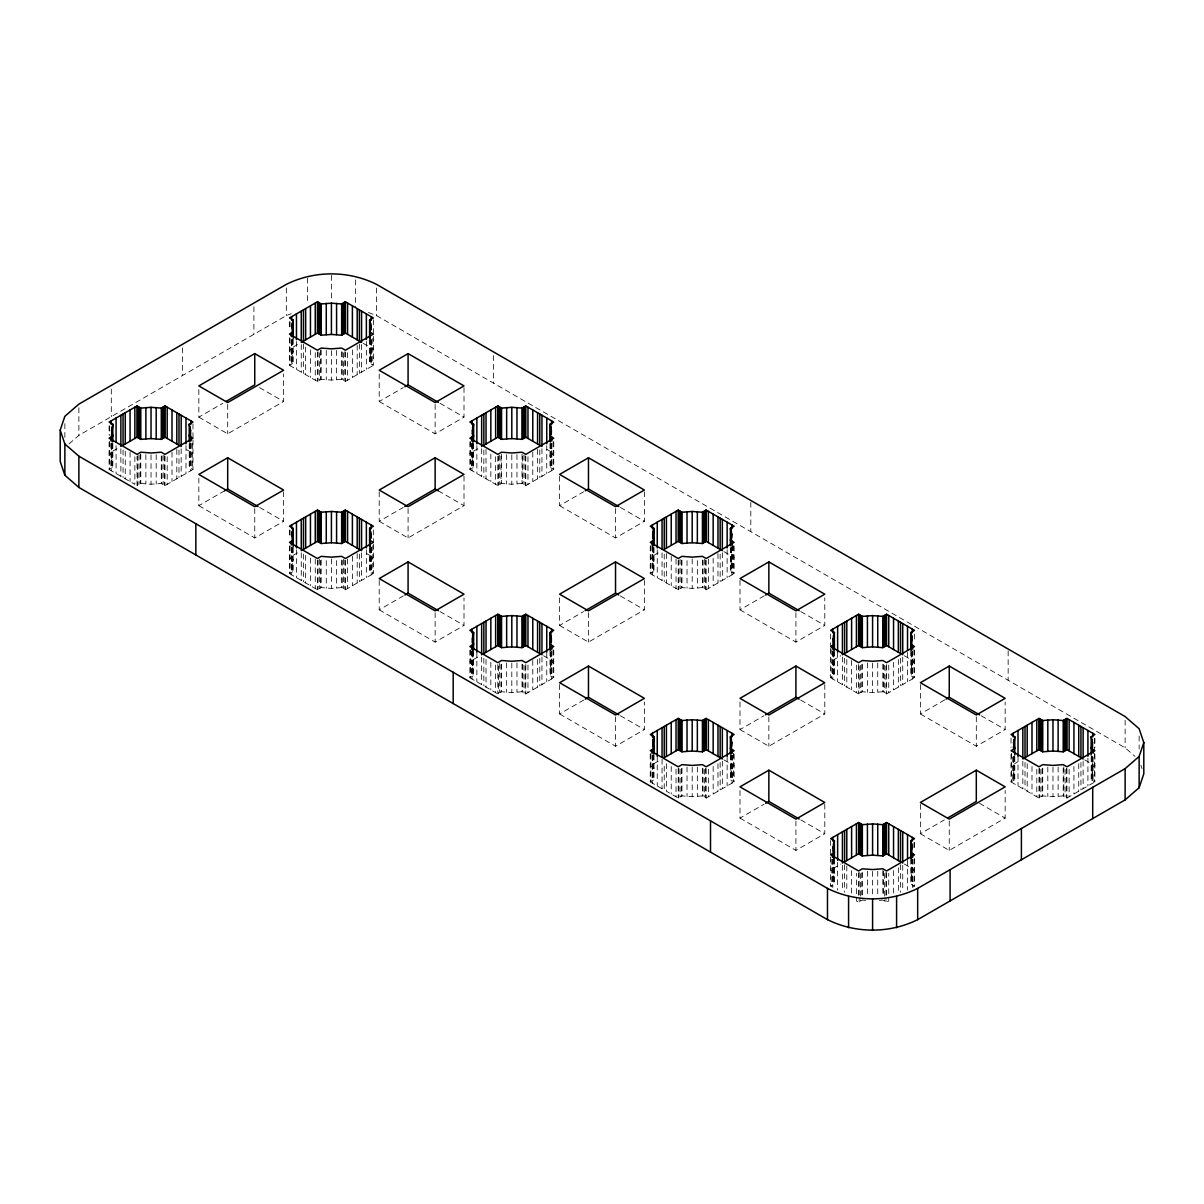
<?xml version="1.0" encoding="UTF-8"?>
<svg xmlns="http://www.w3.org/2000/svg" width="1204" height="1204" viewBox="0 0 1204 1204"><rect width="100%" height="100%" fill="white"/><g stroke="black" fill="none" stroke-linecap="round" stroke-linejoin="round"><path stroke-width="0.75" stroke-dasharray="5 3.75" d="M109.097 441.898L109.097 469.485L112.83 467.318L111.49 461.403L112.83 455.503L109.097 453.336L119.286 447.452M192.971 440.062L192.971 469.485L189.224 467.318L190.563 461.403L189.224 455.503L192.971 453.336L185.988 449.303M289.472 337.752L289.472 365.339L293.219 363.172L291.88 357.257L293.219 351.357L289.472 349.19L299.676 343.306M289.472 546.044L289.472 573.631L293.219 571.464L291.88 565.549L293.219 559.649L289.472 557.482L299.676 551.598M373.36 336.322L373.36 365.339L369.613 363.172L370.952 357.257L370.952 340.717M373.36 544.208L373.36 573.631L369.613 571.464L370.952 565.549L370.952 547.173M469.861 441.898L469.861 469.485L473.608 467.318L472.269 461.403L473.608 455.503L469.861 453.336L480.065 447.452M469.861 650.19L469.861 677.777L473.608 675.61L472.269 669.695L473.608 663.795L469.861 661.628L480.065 655.744M553.75 441.898L553.75 469.485L550.002 467.318L551.342 461.403L551.342 444.863M553.75 650.19L553.75 677.777L550.002 675.61L551.342 669.695L551.342 651.319M650.25 546.044L650.25 573.631L653.998 571.464L652.658 565.549L653.998 559.649L650.25 557.482L660.454 551.598M650.25 754.336L650.25 781.923L653.998 779.756L652.658 773.841L653.998 767.941L650.25 765.774L660.454 759.89M734.139 546.044L734.139 573.631L730.392 571.464L731.731 565.549L731.731 547.173M734.139 754.336L734.139 781.923L730.392 779.756L731.731 773.841L731.731 755.465M830.64 648.354L830.64 677.777L834.387 675.61L833.048 669.695L834.387 663.795L830.64 661.628L840.828 655.744M830.64 857.052L830.64 886.069L834.387 883.902L833.048 877.987L834.387 872.072L830.64 869.92L840.828 864.036M914.528 650.19L914.528 677.777L910.781 675.61L912.12 669.695L912.12 651.319M914.528 858.482L914.528 886.069L910.781 883.902L912.12 877.987L912.12 859.611M1011.029 754.336L1011.029 781.923L1014.776 779.756L1013.437 773.841L1014.776 767.941L1011.029 765.774L1018.012 761.741M1094.903 754.336L1094.903 781.923L1091.17 779.756L1092.51 773.841L1092.51 757.301M69.064 443.9L78.877 435.366L286.326 315.598L291.187 313.732M198.841 389.569L198.841 417.141L222.8 403.31M192.971 469.485L165.008 485.618L161.276 483.466L151.027 484.234L140.793 483.466L137.045 485.618L137.045 456.211M289.472 365.339L317.435 381.472L321.182 379.32L331.416 380.088L341.65 379.32L345.397 381.472L373.36 365.339M198.841 417.141L227.691 433.816L283.617 401.519L283.617 373.947M198.841 478.093L198.841 505.665L224.486 490.856M379.215 373.947L379.215 401.519L403.28 387.643M198.841 505.665L254.751 537.947L283.617 521.287L283.617 491.879M379.215 401.519L435.141 433.816L464.007 417.141L464.007 387.733M379.215 491.879L379.215 521.287L403.189 507.456M289.472 573.631L317.435 589.764L321.182 587.612L331.416 588.38L341.65 587.612L345.397 589.764L373.36 573.631M469.861 469.485L497.824 485.618L501.571 483.466L511.805 484.234L522.039 483.466L525.787 485.618L553.75 469.485M379.215 521.287L408.081 537.947L464.007 505.665L464.007 476.257M379.215 580.403L379.215 609.811L403.28 595.935M559.604 476.257L559.604 505.665L583.654 491.789M379.215 609.811L435.141 642.093L464.007 625.433L464.007 597.861M559.604 505.665L615.53 537.947L644.396 521.287L644.396 491.879M559.604 597.861L559.604 625.433L583.579 611.602M469.861 677.777L497.824 693.91L501.571 691.758L511.805 692.526L522.039 691.758L525.787 693.91L553.75 677.777M650.25 573.631L678.213 589.764L681.961 587.612L692.195 588.38L702.429 587.612L706.176 589.764L734.139 573.631M559.604 625.433L588.47 642.093L644.396 609.811L644.396 580.403M559.604 684.549L559.604 713.957L583.654 700.081M739.993 580.403L739.993 609.811L765.654 595.002M559.604 713.957L615.53 746.239L644.396 729.579L644.396 702.007M739.993 609.811L795.919 642.093L824.785 625.433L824.785 597.861M739.993 702.007L739.993 729.579L763.968 715.748M666.414 763.667L666.414 791.254L678.213 798.056L681.961 795.904L692.195 796.672L702.429 795.904L706.176 798.056L734.139 781.923M830.64 677.777L858.602 693.91L862.35 691.758L872.584 692.526L882.818 691.758L886.565 693.91L914.528 677.777M739.993 729.579L768.859 746.239L824.785 713.957L824.785 684.549M739.993 790.531L739.993 818.103L764.043 804.227M920.383 684.549L920.383 713.957L946.043 699.148M739.993 818.103L795.919 850.385L824.785 833.725L824.785 804.317M920.383 713.957L976.309 746.239L1005.159 729.579L1005.159 702.007M920.383 804.317L920.383 833.725L944.342 819.894M1011.029 781.923L1038.992 798.056L1042.724 795.904L1052.973 796.672L1063.207 795.904L1066.955 798.056L1094.903 781.923M920.383 833.725L949.249 850.385L1005.159 818.103L1005.159 790.531M914.528 886.069L912.331 887.318L912.331 859.46M879.432 900.426L882.818 900.05L886.565 902.202L888.748 900.938L888.748 873.367M865.736 900.426L862.35 900.05L858.602 902.202L856.42 900.938L856.42 873.367M368.409 312.498L376.521 315.598L1125.123 747.804L1134.936 756.338M363.172 343.306L373.36 349.19L369.613 351.357L370.952 357.257M546.751 449.303L553.75 453.336L550.002 455.503L551.342 461.403M723.935 551.598L734.139 557.482L730.392 559.649L731.731 565.549M904.324 655.744L914.528 661.628L910.781 663.795L912.12 669.695M1084.714 759.89L1094.903 765.774L1091.17 767.941L1092.51 773.841M440.032 403.31L464.007 417.141M620.421 507.456L644.396 521.287M800.81 611.602L824.785 625.433M981.2 715.748L1005.159 729.579M259.567 387.643L283.617 401.519M438.346 490.856L464.007 505.665M620.346 595.935L644.396 609.811M800.72 700.081L824.785 713.957M979.514 803.294L1005.159 818.103M366.362 553.449L373.36 557.482L369.613 559.649L370.952 565.549M543.546 655.744L553.75 661.628L550.002 663.795L551.342 669.695M723.935 759.89L734.139 765.774L730.392 767.941L731.731 773.841M904.324 864.036L914.528 869.92L910.781 872.072L912.12 877.987M259.658 507.456L283.617 521.287M440.032 611.602L464.007 625.433M620.421 715.748L644.396 729.579M800.81 819.894L824.785 833.725M109.097 469.485L134.863 484.354L134.863 456.783M650.25 781.923L664.232 789.99L664.232 762.418M830.64 886.069L832.822 887.318L832.822 859.46M1140.88 765.187L1142.054 768.649M1139.134 736.096L1139.134 748.963M1125.123 720.233L1125.123 747.804M1094.903 738.202L1094.903 747.383M1094.331 738.534L1094.331 751.401M1094.331 753.237L1094.331 781.577M1093.036 756.94L1093.036 780.839M1092.72 757.165L1092.72 783.172M1092.178 756.157L1092.178 776.821M1091.757 756.187L1091.757 780.087M1091.17 756.91L1091.17 779.756M1087.919 758.068L1087.919 785.956M1083.118 761.154L1083.118 788.725M1080.936 762.418L1080.936 789.99M1078.739 763.667L1078.739 791.254M1073.938 766.451L1073.938 794.023M1069.137 769.221L1069.137 796.792M1066.955 768.649L1066.955 798.056M1066.368 768.302L1066.368 797.725M1065.073 769.401L1065.073 796.973M1063.794 766.828L1063.794 796.235M1063.207 768.318L1063.207 795.904M1058.12 767.068L1058.12 796.476M1052.973 767.264L1052.973 796.672M1047.811 767.068L1047.811 796.476M1042.724 768.318L1042.724 795.904M1042.152 768.664L1042.152 796.235M1040.858 769.401L1040.858 796.973M1039.579 768.302L1039.579 797.725M1038.992 768.649L1038.992 798.056M1036.81 769.221L1036.81 796.792M1031.994 766.451L1031.994 794.023M1027.193 763.667L1027.193 791.254M1025.01 762.418L1025.01 789.99M1022.828 761.154L1022.828 788.725M1018.012 756.217L1018.012 785.956M1014.776 756.91L1014.776 779.756M1014.189 756.187L1014.189 780.087M1013.768 756.157L1013.768 776.821M1013.437 757.301L1013.437 773.841M1013.211 757.165L1013.211 783.172M1012.895 756.94L1012.895 780.839M1011.616 753.237L1011.616 781.577M1011.029 738.202L1011.029 747.383M1008.154 650.867L1008.154 680.275M976.309 716.832L976.309 746.239M949.249 820.977L949.249 850.385M914.528 634.057L914.528 639.565M914.528 842.349L914.528 847.857M913.941 649.859L913.941 677.431M913.941 842.68L913.941 848.203M913.941 859.22L913.941 885.723M912.647 650.958L912.647 676.693M912.647 859.25L912.647 884.985M912.331 651.168L912.331 679.026M911.789 652.011L911.789 672.675M911.789 858.467L911.789 880.967M911.368 652.041L911.368 675.941M911.368 858.497L911.368 884.233M910.781 650.912L910.781 675.61M910.781 859.204L910.781 883.902M907.53 652.387L907.53 681.81M907.53 860.363L907.53 890.102M902.729 657.008L902.729 684.579M902.729 865.3L902.729 891.035M900.547 658.272L900.547 685.844M900.547 864.713L900.547 892.299M898.35 659.521L898.35 687.108M898.35 867.813L898.35 893.549M893.549 662.305L893.549 689.877M893.549 870.597L893.549 894.497M888.748 665.075L888.748 692.646M886.565 664.503L886.565 693.91M886.565 872.795L886.565 898.53M885.978 665.993L885.978 693.579M885.978 872.448L885.978 901.871M884.684 665.255L884.684 692.827M884.684 873.547L884.684 901.119M883.405 664.518L883.405 692.089M883.405 870.974L883.405 894.873M882.818 664.172L882.818 691.758M882.818 870.627L882.818 896.363M877.731 662.922L877.731 692.33M877.731 871.214L877.731 895.114M872.584 663.118L872.584 692.526M872.584 871.41L872.584 897.146M867.422 662.922L867.422 692.33M867.422 871.214L867.422 895.114M862.35 664.172L862.35 691.758M862.35 872.464L862.35 896.363M861.763 664.518L861.763 692.089M861.763 872.81L861.763 894.873M860.469 665.255L860.469 692.827M860.469 873.547L860.469 901.119M859.189 665.993L859.189 693.579M859.189 872.448L859.189 901.871M858.602 664.503L858.602 693.91M858.602 872.795L858.602 898.53M856.42 665.075L856.42 692.646M851.604 660.469L851.604 689.877M851.604 870.597L851.604 894.497M846.803 659.521L846.803 687.108M846.803 865.977L846.803 891.712M844.621 658.272L844.621 685.844M844.621 864.713L844.621 892.299M842.439 657.008L842.439 684.579M842.439 865.3L842.439 891.035M837.638 652.387L837.638 681.81M837.638 862.199L837.638 890.102M834.387 650.912L834.387 675.61M834.387 859.204L834.387 883.902M833.8 652.041L833.8 675.941M833.8 858.497L833.8 884.233M833.379 652.011L833.379 672.675M833.379 858.467L833.379 880.967M833.048 651.319L833.048 669.695M833.048 859.611L833.048 877.987M832.822 651.168L832.822 679.026M832.506 650.958L832.506 676.693M832.506 859.25L832.506 884.985M831.227 649.859L831.227 677.431M831.227 859.22L831.227 885.723M830.64 634.057L830.64 646.924M830.64 840.512L830.64 855.216M795.919 612.686L795.919 642.093M795.919 820.977L795.919 850.385M768.859 716.832L768.859 746.239M750.814 502.294L750.814 531.701M733.552 545.713L733.552 573.285M733.552 753.237L733.552 781.577M732.258 545.698L732.258 572.547M732.258 755.104L732.258 780.839M731.957 545.472L731.957 574.88M731.957 755.314L731.957 783.172M731.4 547.865L731.4 568.529M731.4 754.757L731.4 776.821M730.978 547.91L730.978 571.795M730.978 754.727L730.978 780.087M730.392 547.564L730.392 571.464M730.392 755.058L730.392 779.756M727.141 549.776L727.141 577.664M727.141 756.217L727.141 785.956M722.34 552.862L722.34 580.433M722.34 761.154L722.34 788.725M720.158 554.126L720.158 581.698M720.158 762.418L720.158 789.99M717.975 553.539L717.975 582.962M717.975 763.667L717.975 791.254M713.159 558.159L713.159 585.731M713.159 766.451L713.159 794.023M708.358 559.092L708.358 588.5M708.358 769.221L708.358 796.792M706.176 560.357L706.176 589.764M706.176 768.649L706.176 798.056M705.589 560.01L705.589 589.433M705.589 768.302L705.589 797.725M704.31 559.273L704.31 588.681M704.31 769.401L704.31 796.973M703.016 560.372L703.016 587.943M703.016 768.664L703.016 796.235M702.429 560.026L702.429 587.612M702.429 768.318L702.429 795.904M697.342 560.612L697.342 588.184M697.342 767.068L697.342 796.476M692.195 558.972L692.195 588.38M692.195 767.264L692.195 796.672M687.032 560.612L687.032 588.184M687.032 767.068L687.032 796.476M681.961 560.026L681.961 587.612M681.961 768.318L681.961 795.904M681.374 560.372L681.374 587.943M681.374 768.664L681.374 796.235M680.079 559.273L680.079 588.681M680.079 769.401L680.079 796.973M678.8 560.01L678.8 589.433M678.8 768.302L678.8 797.725M678.213 560.357L678.213 589.764M678.213 768.649L678.213 798.056M676.031 559.092L676.031 588.5M676.031 769.221L676.031 796.792M671.23 556.323L671.23 585.731M671.23 766.451L671.23 794.023M666.414 553.539L666.414 582.962M664.232 554.126L664.232 581.698M662.049 552.862L662.049 580.433M662.049 759.318L662.049 788.725M657.249 549.776L657.249 577.664M657.249 756.217L657.249 785.956M653.998 547.564L653.998 571.464M653.998 755.058L653.998 779.756M653.411 547.91L653.411 571.795M653.411 754.727L653.411 780.087M652.989 546.029L652.989 568.529M652.989 754.757L652.989 776.821M652.658 547.173L652.658 565.549M652.658 755.465L652.658 773.841M652.433 545.472L652.433 574.88M652.433 755.314L652.433 783.172M652.132 545.698L652.132 572.547M652.132 755.104L652.132 780.839M650.837 545.713L650.837 573.285M650.837 753.237L650.837 781.577M615.53 508.539L615.53 537.947M615.53 716.832L615.53 746.239M588.47 612.686L588.47 642.093M553.163 441.567L553.163 469.139M553.163 649.859L553.163 677.431M551.868 443.388L551.868 468.401M551.868 650.958L551.868 676.693M551.567 443.162L551.567 470.734M551.567 651.168L551.567 679.026M551.011 443.719L551.011 464.383M551.011 652.011L551.011 672.675M550.589 443.764L550.589 467.649M550.589 652.041L550.589 675.941M550.002 443.418L550.002 467.318M550.002 650.912L550.002 675.61M546.751 445.63L546.751 473.518M546.751 652.387L546.751 681.81M541.951 448.716L541.951 476.287M541.951 657.008L541.951 684.579M539.768 449.98L539.768 477.552M539.768 658.272L539.768 685.844M537.586 449.393L537.586 478.816M537.586 659.521L537.586 687.108M532.77 452.177L532.77 481.585M532.77 660.469L532.77 689.877M527.969 456.783L527.969 484.354M527.969 665.075L527.969 692.646M525.787 456.211L525.787 485.618M525.787 664.503L525.787 693.91M525.2 455.864L525.2 485.287M525.2 665.993L525.2 693.579M523.921 455.127L523.921 484.535M523.921 665.255L523.921 692.827M522.626 456.226L522.626 483.797M522.626 664.518L522.626 692.089M522.039 454.043L522.039 483.466M522.039 664.172L522.039 691.758M516.967 454.63L516.967 484.038M516.967 662.922L516.967 692.33M511.805 454.826L511.805 484.234M511.805 663.118L511.805 692.526M506.658 454.63L506.658 484.038M506.658 662.922L506.658 692.33M501.571 454.043L501.571 483.466M501.571 664.172L501.571 691.758M500.984 456.226L500.984 483.797M500.984 664.518L500.984 692.089M499.69 455.127L499.69 484.535M499.69 663.419L499.69 692.827M498.411 455.864L498.411 485.287M498.411 665.993L498.411 693.579M497.824 456.211L497.824 485.618M497.824 664.503L497.824 693.91M495.642 456.783L495.642 484.354M495.642 665.075L495.642 692.646M493.489 355.556L493.489 383.128M490.841 454.013L490.841 481.585M490.841 662.305L490.841 689.877M486.025 449.393L486.025 478.816M486.025 659.521L486.025 687.108M483.842 449.98L483.842 477.552M483.842 658.272L483.842 685.844M481.66 448.716L481.66 476.287M481.66 657.008L481.66 684.579M476.859 445.63L476.859 473.518M476.859 652.387L476.859 681.81M473.608 443.418L473.608 467.318M473.608 650.912L473.608 675.61M473.022 443.764L473.022 467.649M473.022 652.041L473.022 675.941M472.6 443.719L472.6 464.383M472.6 652.011L472.6 672.675M472.269 444.863L472.269 461.403M472.269 651.319L472.269 669.695M472.043 443.162L472.043 470.734M472.043 651.168L472.043 679.026M471.742 443.388L471.742 468.401M471.742 650.958L471.742 676.693M470.448 441.567L470.448 469.139M470.448 649.859L470.448 677.431M435.141 404.393L435.141 433.816M435.141 612.686L435.141 642.093M408.081 508.539L408.081 537.947M376.521 288.027L376.521 315.598M373.36 319.782L373.36 334.486M373.36 529.91L373.36 542.778M372.773 338.505L372.773 364.993M372.773 545.713L372.773 573.285M371.494 339.242L371.494 364.255M371.494 547.534L371.494 572.547M371.178 340.582L371.178 366.588M371.178 547.022L371.178 574.88M370.621 339.573L370.621 360.237M370.621 547.865L370.621 568.529M370.2 339.618L370.2 363.503M370.2 547.91L370.2 571.795M369.613 339.272L369.613 363.172M369.613 547.564L369.613 571.464M366.362 341.484L366.362 369.372M366.362 549.776L366.362 577.664M361.561 344.57L361.561 372.141M361.561 552.862L361.561 580.433M359.379 343.998L359.379 373.406M359.379 554.126L359.379 581.698M357.197 345.247L357.197 374.67M357.197 553.539L357.197 582.962M355.421 279.945L355.421 307.517M352.396 349.867L352.396 377.439M352.396 556.323L352.396 585.731M347.58 352.637L347.58 380.208M347.58 559.092L347.58 588.5M345.397 352.065L345.397 381.472M345.397 560.357L345.397 589.764M344.811 351.718L344.811 381.141M344.811 560.01L344.811 589.433M343.531 352.817L343.531 380.389M343.531 559.273L343.531 588.681M342.237 352.08L342.237 379.651M342.237 560.372L342.237 587.943M341.65 351.734L341.65 379.32M341.65 560.026L341.65 587.612M336.578 350.484L336.578 379.892M336.578 560.612L336.578 588.184M331.416 275.4L331.416 301.15M331.416 350.68L331.416 380.088M331.416 558.972L331.416 588.38M326.269 350.484L326.269 379.892M326.269 560.612L326.269 588.184M321.182 349.897L321.182 379.32M321.182 560.026L321.182 587.612M320.595 350.244L320.595 379.651M320.595 560.372L320.595 587.943M319.316 352.817L319.316 380.389M319.316 559.273L319.316 588.681M318.022 351.718L318.022 381.141M318.022 560.01L318.022 589.433M317.435 352.065L317.435 381.472M317.435 560.357L317.435 589.764M315.252 352.637L315.252 380.208M315.252 559.092L315.252 588.5M310.451 349.867L310.451 377.439M310.451 558.159L310.451 585.731M307.411 278.109L307.411 303.844M305.65 347.083L305.65 374.67M305.65 555.375L305.65 582.962M303.453 343.998L303.453 373.406M303.453 554.126L303.453 581.698M301.271 344.57L301.271 372.141M301.271 552.862L301.271 580.433M296.47 341.484L296.47 369.372M296.47 549.776L296.47 577.664M293.219 339.272L293.219 363.172M293.219 547.564L293.219 571.464M292.632 339.618L292.632 363.503M292.632 547.91L292.632 571.795M292.211 339.573L292.211 360.237M292.211 547.865L292.211 568.529M291.88 340.717L291.88 357.257M291.88 547.173L291.88 565.549M291.669 340.582L291.669 366.588M291.669 547.022L291.669 574.88M291.353 339.242L291.353 364.255M291.353 547.534L291.353 572.547M290.059 321.95L290.059 327.473M290.059 338.505L290.059 364.993M290.059 530.242L290.059 535.765M290.059 545.713L290.059 573.285M289.472 321.618L289.472 327.127M289.472 529.91L289.472 535.419M286.326 288.027L286.326 315.598M254.751 508.539L254.751 537.947M253.909 306.734L253.909 334.321M227.691 404.393L227.691 433.816M192.971 423.928L192.971 438.632M192.384 443.403L192.384 469.139M191.105 443.388L191.105 468.401M190.789 443.162L190.789 470.734M190.232 443.719L190.232 464.383M189.811 443.764L189.811 467.649M189.224 443.418L189.224 467.318M185.988 445.63L185.988 473.518M182.602 347.911L182.602 375.482M181.172 448.716L181.172 476.287M178.99 449.98L178.99 477.552M176.807 449.393L176.807 478.816M172.006 452.177L172.006 481.585M167.19 456.783L167.19 484.354M165.008 456.211L165.008 485.618M164.421 455.864L164.421 485.287M163.142 455.127L163.142 484.535M161.848 456.226L161.848 483.797M161.276 455.88L161.276 483.466M156.189 454.63L156.189 484.038M151.027 454.826L151.027 484.234M145.88 454.63L145.88 484.038M140.793 454.043L140.793 483.466M140.206 454.39L140.206 483.797M138.927 455.127L138.927 484.535M137.632 455.864L137.632 485.287M130.062 452.177L130.062 481.585M125.261 451.229L125.261 478.816M123.064 449.98L123.064 477.552M120.882 448.716L120.882 476.287M116.081 445.63L116.081 473.518M112.83 443.418L112.83 467.318M112.243 443.764L112.243 467.649M111.821 443.719L111.821 464.383M111.295 389.088L111.295 416.659M111.49 444.863L111.49 461.403M111.28 443.162L111.28 470.734M110.964 443.388L110.964 468.401M109.669 426.096L109.669 435.291M109.669 441.567L109.669 469.139M109.097 425.764L109.097 434.945M78.877 407.795L78.877 435.366M64.865 423.657L64.865 438.361"/><path stroke-width="1.5" d="M111.49 435.667L112.83 424.244L109.097 422.077L137.045 405.944L140.793 408.096L151.027 407.328L161.276 408.096L165.008 405.944L192.971 422.077L189.224 424.244L189.224 441.582M189.224 424.244L190.563 430.159L189.224 436.059L192.971 438.226L165.008 454.375L161.276 452.207L151.027 452.99L140.793 452.207L137.045 454.375L109.097 438.226L112.83 436.059L111.49 430.159M293.219 320.098L291.88 326.013L293.219 331.928L289.472 334.08L317.435 350.229L321.182 348.061L331.416 348.844L341.65 348.061L345.397 350.229L373.36 334.08L369.613 331.928L370.952 326.013L369.613 320.098L373.36 317.931L345.397 301.798L341.65 303.95L331.416 303.182L321.182 303.95L317.435 301.798L289.472 317.931L293.219 320.098L293.219 338.49M293.219 528.39L291.88 534.305L293.219 540.205L289.472 542.372L317.435 558.521L321.182 556.353L331.416 557.136L341.65 556.353L345.397 558.521L373.36 542.372L369.613 540.205L370.952 534.305L369.613 528.39L373.36 526.223L345.397 510.09L341.65 512.242L331.416 511.474L321.182 512.242L317.435 510.09L289.472 526.223L293.219 528.39L293.219 546.766M472.269 433.831L473.608 424.244L469.861 422.077L497.824 405.944L501.571 408.096L511.805 407.328L522.039 408.096L525.787 405.944L553.75 422.077L550.002 424.244L550.002 441.582M472.269 642.123L473.608 632.536L469.861 630.369L497.824 614.236L501.571 616.388L511.805 615.62L522.039 616.388L525.787 614.236L553.75 630.369L550.002 632.536L550.002 649.874M550.002 424.244L551.342 430.159L550.002 436.059L553.75 438.226L525.787 454.375L522.039 452.207L511.805 452.99L501.571 452.207L497.824 454.375L469.861 438.226L473.608 436.059L472.269 430.159M550.002 632.536L551.342 638.451L550.002 644.351L553.75 646.518L525.787 662.667L522.039 660.499L511.805 661.267L501.571 660.499L497.824 662.667L469.861 646.518L473.608 644.351L472.269 638.451M652.658 537.977L653.998 528.39L650.25 526.223L678.213 510.09L681.961 512.242L692.195 511.474L702.429 512.242L706.176 510.09L734.139 526.223L730.392 528.39L730.392 545.728M652.658 746.269L653.998 736.682L650.25 734.515L678.213 718.382L681.961 720.534L692.195 719.766L702.429 720.534L706.176 718.382L734.139 734.515L730.392 736.682L730.392 754.02M730.392 528.39L731.731 534.305L730.392 540.205L734.139 542.372L706.176 558.521L702.429 556.353L692.195 557.136L681.961 556.353L678.213 558.521L650.25 542.372L653.998 540.205L652.658 534.305M730.392 736.682L731.731 742.597L730.392 748.497L734.139 750.664L706.176 766.813L702.429 764.645L692.195 765.413L681.961 764.645L678.213 766.813L650.25 750.664L653.998 748.497L652.658 742.597M833.048 643.959L834.387 632.536L830.64 630.369L858.602 614.236L862.35 616.388L872.584 615.62L882.818 616.388L886.565 614.236L914.528 630.369L910.781 632.536L910.781 649.874M833.048 852.251L834.387 840.828L830.64 838.661L858.602 822.528L862.35 824.68L872.584 823.912L882.818 824.68L886.565 822.528L914.528 838.661L910.781 840.828L910.781 858.166M1013.437 748.105L1014.776 736.682L1011.029 734.515L1038.992 718.382L1042.724 720.534L1052.973 719.766L1063.207 720.534L1066.955 718.382L1094.903 734.515L1091.17 736.682L1091.17 755.058M1091.17 736.682L1092.51 742.597L1091.17 748.497L1094.903 750.664L1066.955 766.813L1063.207 764.645L1052.973 765.413L1042.724 764.645L1038.992 766.813L1011.029 750.664L1014.776 748.497L1013.437 742.597M60.2 430.159L64.865 416.298L78.877 404.123L286.326 284.355C314.364 270.403 348.468 270.403 376.521 284.355L1125.123 716.561L1139.134 728.736L1143.8 742.597L1143.8 773.841L1139.134 787.702L1125.123 799.877L917.674 919.645C889.636 933.597 855.532 933.597 827.479 919.645L78.877 487.439L64.865 475.264L60.2 461.403L60.2 430.159L64.865 444.005L64.865 475.264M1139.134 787.702L1139.134 756.443L1143.8 742.597M64.865 444.005L78.877 456.196L827.479 888.401C855.532 902.338 889.636 902.338 917.674 888.401L1125.123 768.634L1139.134 756.443M254.751 353.615L198.841 385.897L227.691 402.557L283.617 370.275L254.751 353.615L254.751 384.859L225.991 401.459M178.99 414.01L178.99 445.269L165.008 437.187L161.276 439.355L151.027 438.587L140.793 439.355L137.045 437.187L123.064 445.269L123.064 414.01M301.271 342.387L317.435 333.041L321.182 335.209L331.416 334.441L341.65 335.209L345.397 333.041L361.561 342.387L361.561 311.129M227.691 457.761L198.841 474.421L254.751 506.703L283.617 490.043L227.691 457.761L227.691 489.005L258.047 506.538M408.081 353.615L379.215 370.275L435.141 402.557L464.007 385.897L408.081 353.615L408.081 384.859L438.437 402.392M224.486 490.856L227.691 489.005M404.875 386.71L408.081 384.859M435.141 457.761L379.215 490.043L408.081 506.703L464.007 474.421L435.141 457.761L435.141 489.005L404.785 506.538M301.271 550.664L317.435 541.333L321.182 543.501L331.416 542.733L341.65 543.501L345.397 541.333L361.561 550.664L361.561 519.421M539.768 414.01L539.768 445.269L525.787 437.187L522.039 439.355L511.805 438.587L501.571 439.355L497.824 437.187L483.842 445.269L483.842 414.01M408.081 561.907L379.215 578.567L435.141 610.849L464.007 594.189L408.081 561.907L408.081 593.151L438.437 610.684M588.47 457.761L559.604 474.421L615.53 506.703L644.396 490.043L588.47 457.761L588.47 489.005L618.826 506.538M404.875 595.002L408.081 593.151M585.264 490.856L588.47 489.005M615.53 561.907L559.604 594.189L588.47 610.849L644.396 578.567L615.53 561.907L615.53 593.151L585.174 610.684M539.768 622.302L539.768 653.561L525.787 645.479L522.039 647.647L511.805 646.864L501.571 647.647L497.824 645.479L483.842 653.561L483.842 622.302M722.34 550.664L706.176 541.333L702.429 543.501L692.195 542.733L681.961 543.501L678.213 541.333L664.232 549.415L664.232 518.156M588.47 666.053L559.604 682.713L615.53 714.995L644.396 698.335L588.47 666.053L588.47 697.297L618.826 714.83M768.859 561.907L739.993 578.567L795.919 610.849L824.785 594.189L768.859 561.907L768.859 593.151L799.215 610.684M585.264 699.148L588.47 697.297M765.654 595.002L768.859 593.151M795.919 666.053L739.993 698.335L768.859 714.995L824.785 682.713L795.919 666.053L795.919 697.297L765.563 714.83M722.34 758.956L706.176 749.625L702.429 751.793L692.195 751.01L681.961 751.793L678.213 749.625L664.232 757.707L664.232 726.448M900.547 622.302L900.547 653.561L886.565 645.479L882.818 647.647L872.584 646.864L862.35 647.647L858.602 645.479L844.621 653.561L844.621 622.302M768.859 770.184L739.993 786.859L795.919 819.141L824.785 802.481L768.859 770.184L768.859 801.443L799.215 818.976M949.249 666.053L920.383 682.713L976.309 714.995L1005.159 698.335L949.249 666.053L949.249 697.297L979.604 714.83M765.654 803.294L768.859 801.443M946.043 699.148L949.249 697.297M976.309 770.184L920.383 802.481L949.249 819.141L1005.159 786.859L976.309 770.184L976.309 801.443L947.548 818.043M900.547 830.594L900.547 861.853L886.565 853.771L882.818 855.939L872.584 855.156L862.35 855.939L858.602 853.771L844.621 861.853L844.621 830.594M1083.118 758.956L1066.955 749.625L1063.207 751.793L1052.973 751.01L1042.724 751.793L1038.992 749.625L1022.828 758.956L1022.828 727.713M435.141 489.005L438.346 490.856M615.53 593.151L618.736 595.002M795.919 697.297L799.125 699.148M910.781 632.536L912.12 638.451L910.781 644.351L914.528 646.518L886.565 662.667L882.818 660.499L872.584 661.267L862.35 660.499L858.602 662.667L830.64 646.518L834.387 644.351L833.048 638.451M910.781 840.828L912.12 846.743L910.781 852.643L914.528 854.81L886.565 870.959L882.818 868.791L872.584 869.559L862.35 868.791L858.602 870.959L830.64 854.81L834.387 852.643L833.048 846.743M1125.123 768.634L1125.123 799.877M1093.036 749.58L1093.036 753.268M1092.72 733.266L1092.72 736.938M1092.705 787.341L1092.705 818.6M1092.51 742.597L1092.51 748.105M1092.178 739.617L1092.178 748.813M1091.757 748.843L1091.757 752.515M1087.919 730.482L1087.919 756.217M1083.118 727.713L1083.118 757.12M1080.936 726.448L1080.936 757.707M1078.739 725.184L1078.739 756.443M1073.938 722.415L1073.938 753.674M1069.137 719.646L1069.137 750.89M1066.955 718.382L1066.955 749.625M1066.368 718.713L1066.368 749.972M1065.073 719.465L1065.073 750.709M1063.794 720.203L1063.794 751.447M1063.207 720.534L1063.207 751.793M1058.12 719.962L1058.12 751.206M1052.973 719.766L1052.973 751.01M1047.811 719.962L1047.811 751.206M1042.724 720.534L1042.724 751.793M1042.152 720.203L1042.152 751.447M1040.858 719.465L1040.858 750.709M1039.579 718.713L1039.579 749.972M1038.992 718.382L1038.992 749.625M1036.81 719.646L1036.81 750.89M1031.994 722.415L1031.994 753.674M1027.193 725.184L1027.193 756.443M1025.01 726.448L1025.01 757.707M1021.398 828.518L1021.398 859.761M1018.012 730.482L1018.012 756.217M1014.776 736.682L1014.776 755.058M1014.189 748.843L1014.189 752.515M1013.768 739.617L1013.768 748.813M1013.211 733.266L1013.211 736.938M950.091 869.679L950.091 900.938M917.674 888.401L917.674 919.645M912.647 645.434L912.647 649.122M912.647 853.726L912.647 857.414M912.331 629.12L912.331 632.792M912.331 837.412L912.331 841.084M911.789 635.471L911.789 645.103M911.789 843.763L911.789 853.395M911.368 644.697L911.368 650.205M911.368 852.989L911.368 858.497M907.53 626.336L907.53 650.235M907.53 834.628L907.53 858.527M902.729 623.567L902.729 654.81M902.729 831.859L902.729 863.102M898.35 621.038L898.35 652.297M898.35 829.33L898.35 860.589M896.589 896.483L896.589 927.742M893.549 618.269L893.549 649.528M893.549 826.561L893.549 857.805M888.748 615.5L888.748 646.744M888.748 823.792L888.748 855.036M886.565 614.236L886.565 645.479M886.565 822.528L886.565 853.771M885.978 614.567L885.978 645.826M885.978 822.859L885.978 854.118M884.684 615.319L884.684 646.563M884.684 823.611L884.684 854.855M883.405 616.057L883.405 647.3M883.405 824.349L883.405 855.592M882.818 616.388L882.818 647.647M882.818 824.68L882.818 855.939M877.731 615.816L877.731 647.06M877.731 824.108L877.731 855.352M872.584 615.62L872.584 646.864M872.584 823.912L872.584 855.156M872.584 899.177L872.584 930.436M867.422 615.816L867.422 647.06M867.422 824.108L867.422 855.352M862.35 616.388L862.35 647.647M862.35 824.68L862.35 855.939M861.763 616.057L861.763 647.3M861.763 824.349L861.763 855.592M860.469 615.319L860.469 646.563M860.469 823.611L860.469 854.855M859.189 614.567L859.189 645.826M859.189 822.859L859.189 854.118M858.602 614.236L858.602 645.479M858.602 822.528L858.602 853.771M856.42 615.5L856.42 646.744M856.42 823.792L856.42 855.036M851.604 618.269L851.604 649.528M851.604 826.561L851.604 857.805M848.579 896.483L848.579 927.742M846.803 621.038L846.803 652.297M846.803 829.33L846.803 860.589M842.439 623.567L842.439 654.81M842.439 831.859L842.439 863.102M837.638 626.336L837.638 652.071M837.638 834.628L837.638 860.363M834.387 632.536L834.387 649.874M834.387 840.828L834.387 858.166M833.8 632.205L833.8 650.205M833.8 840.497L833.8 858.497M833.379 635.471L833.379 642.831M833.379 843.763L833.379 851.123M832.822 629.12L832.822 632.792M832.822 837.412L832.822 841.084M832.506 645.434L832.506 649.122M832.506 853.726L832.506 857.414M827.479 888.401L827.479 919.645M732.258 541.288L732.258 544.976M732.258 749.58L732.258 753.268M731.957 524.974L731.957 528.646M731.957 733.266L731.957 736.938M731.731 534.305L731.731 537.977M731.731 742.597L731.731 746.269M731.4 531.325L731.4 544.629M731.4 739.617L731.4 752.921M730.978 528.059L730.978 544.599M730.978 736.351L730.978 752.891M727.141 522.19L727.141 547.925M727.141 730.482L727.141 756.217M722.34 519.421L722.34 548.828M722.34 727.713L722.34 757.12M720.158 518.156L720.158 549.415M720.158 726.448L720.158 757.707M717.975 516.892L717.975 548.151M717.975 725.184L717.975 756.443M713.159 514.123L713.159 545.382M713.159 722.415L713.159 753.674M710.51 820.872L710.51 852.116M708.358 511.354L708.358 542.598M708.358 719.646L708.358 750.89M706.176 510.09L706.176 541.333M706.176 718.382L706.176 749.625M705.589 510.421L705.589 541.68M705.589 718.713L705.589 749.972M704.31 511.173L704.31 542.417M704.31 719.465L704.31 750.709M703.016 511.911L703.016 543.17M703.016 720.203L703.016 751.447M702.429 512.242L702.429 543.501M702.429 720.534L702.429 751.793M697.342 511.67L697.342 542.914M697.342 719.962L697.342 751.206M692.195 511.474L692.195 542.733M692.195 719.766L692.195 751.01M687.032 511.67L687.032 542.914M687.032 719.962L687.032 751.206M681.961 512.242L681.961 543.501M681.961 720.534L681.961 751.793M681.374 511.911L681.374 543.17M681.374 720.203L681.374 751.447M680.079 511.173L680.079 542.417M680.079 719.465L680.079 750.709M678.8 510.421L678.8 541.68M678.8 718.713L678.8 749.972M678.213 510.09L678.213 541.333M678.213 718.382L678.213 749.625M676.031 511.354L676.031 542.598M676.031 719.646L676.031 750.89M671.23 514.123L671.23 545.382M671.23 722.415L671.23 753.674M666.414 516.892L666.414 548.151M666.414 725.184L666.414 756.443M662.049 519.421L662.049 548.828M662.049 727.713L662.049 757.12M657.249 522.19L657.249 547.925M657.249 730.482L657.249 756.217M653.998 528.39L653.998 545.728M653.998 736.682L653.998 754.02M653.411 528.059L653.411 544.599M653.411 736.351L653.411 752.891M652.989 531.325L652.989 538.685M652.989 739.617L652.989 746.977M652.433 524.974L652.433 528.646M652.433 733.266L652.433 736.938M652.132 541.288L652.132 544.976M652.132 749.58L652.132 753.268M551.868 437.142L551.868 440.83M551.868 645.434L551.868 649.122M551.567 420.828L551.567 424.5M551.567 629.12L551.567 632.792M551.342 430.159L551.342 433.831M551.342 638.451L551.342 642.123M551.011 427.179L551.011 434.539M551.011 635.471L551.011 642.831M550.589 423.913L550.589 441.913M550.589 632.205L550.589 650.205M546.751 418.044L546.751 443.779M546.751 626.336L546.751 652.071M541.951 415.275L541.951 446.518M541.951 623.567L541.951 654.81M537.586 412.746L537.586 444.005M537.586 621.038L537.586 652.297M532.77 409.977L532.77 441.236M532.77 618.269L532.77 649.528M527.969 407.208L527.969 438.452M527.969 615.5L527.969 646.744M525.787 405.944L525.787 437.187M525.787 614.236L525.787 645.479M525.2 406.275L525.2 437.534M525.2 614.567L525.2 645.826M523.921 407.027L523.921 438.271M523.921 615.319L523.921 646.563M522.626 407.765L522.626 439.024M522.626 616.057L522.626 647.3M522.039 408.096L522.039 439.355M522.039 616.388L522.039 647.647M516.967 407.524L516.967 438.768M516.967 615.816L516.967 647.06M511.805 407.328L511.805 438.587M511.805 615.62L511.805 646.864M506.658 407.524L506.658 438.768M506.658 615.816L506.658 647.06M501.571 408.096L501.571 439.355M501.571 616.388L501.571 647.647M500.984 407.765L500.984 439.024M500.984 616.057L500.984 647.3M499.69 407.027L499.69 438.271M499.69 615.319L499.69 646.563M498.411 406.275L498.411 437.534M498.411 614.567L498.411 645.826M497.824 405.944L497.824 437.187M497.824 614.236L497.824 645.479M495.642 407.208L495.642 438.452M495.642 615.5L495.642 646.744M490.841 409.977L490.841 441.236M490.841 618.269L490.841 649.528M486.025 412.746L486.025 444.005M486.025 621.038L486.025 652.297M481.66 415.275L481.66 446.518M481.66 623.567L481.66 654.81M476.859 418.044L476.859 443.779M476.859 626.336L476.859 652.071M473.608 424.244L473.608 441.582M473.608 632.536L473.608 649.874M473.022 423.913L473.022 441.913M473.022 632.205L473.022 650.205M472.6 427.179L472.6 441.883M472.6 635.471L472.6 650.175M472.043 420.828L472.043 424.5M472.043 629.12L472.043 632.792M471.742 437.142L471.742 440.83M471.742 645.434L471.742 649.122M453.186 672.299L453.186 703.542M371.178 316.682L371.178 320.354M371.178 524.974L371.178 528.646M370.952 326.013L370.952 329.685M370.952 534.305L370.952 537.977M370.621 323.033L370.621 330.393M370.621 531.325L370.621 538.685M370.2 319.767L370.2 338.143M370.2 528.059L370.2 546.435M369.613 320.098L369.613 338.49M369.613 528.39L369.613 546.766M366.362 313.898L366.362 339.633M366.362 522.19L366.362 547.925M359.379 309.864L359.379 341.123M359.379 518.156L359.379 549.415M357.197 308.6L357.197 339.859M357.197 516.892L357.197 548.151M352.396 305.831L352.396 337.09M352.396 514.123L352.396 545.382M347.58 303.062L347.58 334.306M347.58 511.354L347.58 542.598M345.397 301.798L345.397 333.041M345.397 510.09L345.397 541.333M344.811 302.129L344.811 333.388M344.811 510.421L344.811 541.68M343.531 302.881L343.531 334.125M343.531 511.173L343.531 542.417M342.237 303.619L342.237 334.878M342.237 511.911L342.237 543.17M341.65 303.95L341.65 335.209M341.65 512.242L341.65 543.501M336.578 303.378L336.578 334.622M336.578 511.67L336.578 542.914M331.416 303.182L331.416 334.441M331.416 511.474L331.416 542.733M326.269 303.378L326.269 334.622M326.269 511.67L326.269 542.914M321.182 303.95L321.182 335.209M321.182 512.242L321.182 543.501M320.595 303.619L320.595 334.878M320.595 511.911L320.595 543.17M319.316 302.881L319.316 334.125M319.316 511.173L319.316 542.417M318.022 302.129L318.022 333.388M318.022 510.421L318.022 541.68M317.435 301.798L317.435 333.041M317.435 510.09L317.435 541.333M315.252 303.062L315.252 334.306M315.252 511.354L315.252 542.598M310.451 305.831L310.451 337.09M310.451 514.123L310.451 545.382M305.65 308.6L305.65 339.859M305.65 516.892L305.65 548.151M303.453 309.864L303.453 341.123M303.453 518.156L303.453 549.415M301.271 311.129L301.271 340.536M301.271 519.421L301.271 548.828M296.47 313.898L296.47 339.633M296.47 522.19L296.47 547.925M292.632 332.259L292.632 335.931M292.632 540.551L292.632 544.223M292.211 323.033L292.211 332.665M292.211 531.325L292.211 540.957M291.669 316.682L291.669 320.354M291.669 524.974L291.669 528.646M291.353 332.996L291.353 336.684M291.353 541.288L291.353 544.976M195.846 523.725L195.846 554.969M191.105 437.142L191.105 440.83M190.789 420.828L190.789 424.5M190.563 430.159L190.563 435.667M190.232 427.179L190.232 434.539M189.811 436.405L189.811 441.913M185.988 418.044L185.988 443.779M181.172 415.275L181.172 446.518M176.807 412.746L176.807 444.005M172.006 409.977L172.006 441.236M167.19 407.208L167.19 438.452M165.008 405.944L165.008 437.187M164.421 406.275L164.421 437.534M163.142 407.027L163.142 438.271M161.848 407.765L161.848 439.024M161.276 408.096L161.276 439.355M156.189 407.524L156.189 438.768M151.027 407.328L151.027 438.587M145.88 407.524L145.88 438.768M140.793 408.096L140.793 439.355M140.206 407.765L140.206 439.024M138.927 407.027L138.927 438.271M137.632 406.275L137.632 437.534M137.045 405.944L137.045 437.187M134.863 407.208L134.863 438.452M130.062 409.977L130.062 441.236M125.261 412.746L125.261 444.005M120.882 415.275L120.882 446.518M116.081 418.044L116.081 441.943M112.83 424.244L112.83 441.582M112.243 436.405L112.243 441.913M111.821 427.179L111.821 436.811M111.28 420.828L111.28 424.5M110.964 437.142L110.964 440.83M78.877 456.196L78.877 487.439"/></g></svg>
